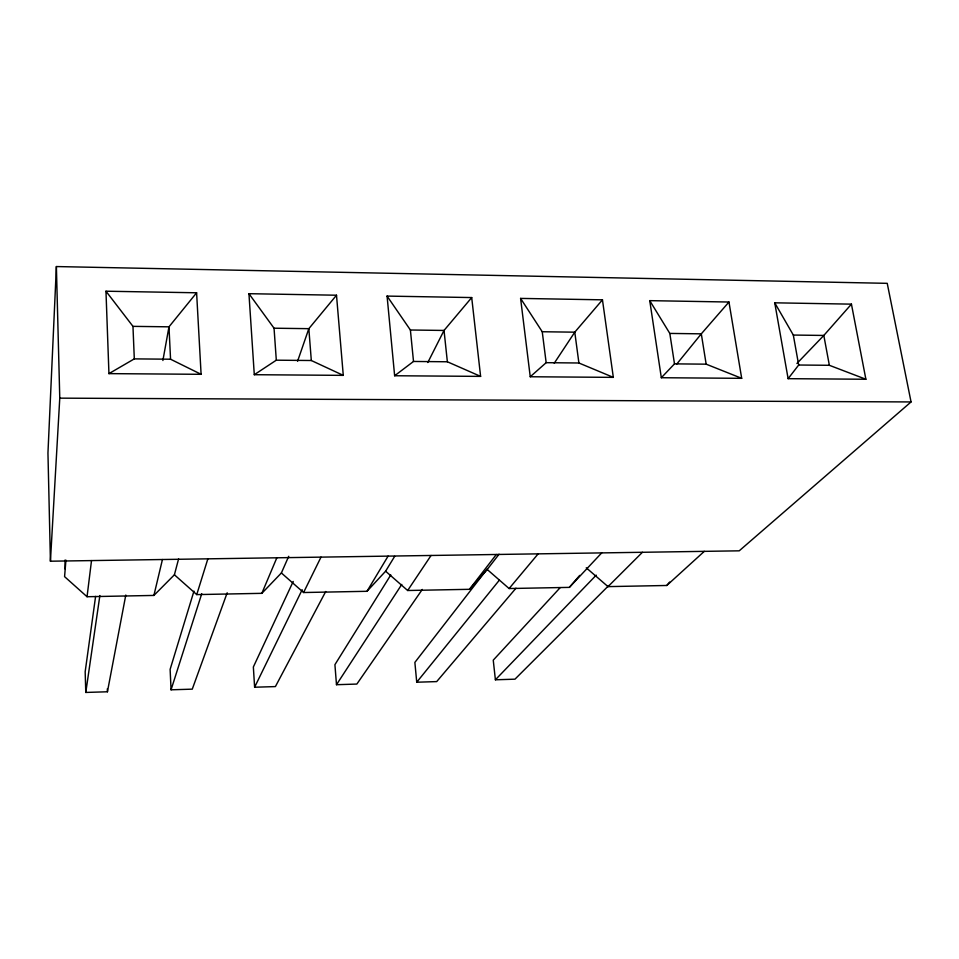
<?xml version="1.0" encoding="UTF-8"?>
<svg xmlns="http://www.w3.org/2000/svg" width="959" height="959" viewBox="0 0 959 959"><rect width="100%" height="100%" fill="white"/><g stroke="black" fill="none" stroke-linecap="round" stroke-linejoin="round"><path stroke-width="1.44" d="M56.389 266.554L47.95 452.996L50.431 561.207L739.221 550.826L911.05 401.941L887.231 283.337L56.389 266.554L59.77 398.153L50.431 561.207M65.931 560.152L64.577 576.647L87.041 596.726L153.896 595.431L174.406 574.789L178.602 558.881M87.041 596.726L91.513 560.583M95.6 596.402L85.171 671.768L85.783 692.446L107.432 691.775L125.797 595.036M85.783 692.446L99.88 595.515M162.886 360.512L168.976 326.827L196.607 292.783L105.97 291.212L108.942 373.626L201.102 374.31L196.607 292.783M153.896 595.431L162.443 559.517M193.958 591.116L170.127 669.358L171.062 689.809L192.268 689.149L227.187 592.782M288.719 556.292L281.383 572.967L261.843 593.333L196.739 594.604L207.863 558.833M171.062 689.809L201.75 593.693M297.578 361.243L308.834 328.673L336.501 295.216L248.944 293.694L254.291 374.705L343.274 375.365L336.501 295.216M261.843 593.333L276.839 557.79M293.214 581.442L253.356 666.984L254.614 687.231L275.401 686.584L325.724 591.511M254.614 687.231L302.169 589.725M281.383 572.967L303.571 592.53L321.001 557.131M427.81 362.514L444.029 330.447L471.708 297.566L387.076 296.091L394.64 375.748L480.603 376.384L471.708 297.566M303.571 592.53L366.997 591.295L388.083 556.124M366.997 591.295L385.614 571.204L394.676 556.352M390.793 574.932L334.919 664.671L336.489 684.702L356.856 684.067L422.296 589.437M336.489 684.702L401.785 584.415M554.23 363.245L574.777 332.174L602.456 299.831L520.593 298.405L530.243 376.755L613.328 377.367L602.456 299.831M385.614 571.204L407.659 590.504L431.059 555.477M407.659 590.504L469.478 589.306L496.342 554.482M487.16 569.107L414.875 662.393L416.733 682.221L436.693 681.597L515.966 588.215M469.478 589.306L487.208 569.478L499.028 554.242M788.118 378.673L798.679 365.019L793.321 335.051L774.74 302.816L851.436 304.147L865.881 379.249L788.118 378.673L774.74 302.816M416.733 682.221L499.399 580.111M676.802 364L701.305 333.84L728.96 302.025L741.691 378.326L661.326 377.726L649.746 300.647L728.96 302.025M586.249 567.8L608.018 586.62L666.781 585.481L669.622 582.077M487.208 569.478L509.109 588.538L538.155 553.858M509.109 588.538L569.37 587.376L579.692 575.412M851.436 304.147L823.817 335.446L796.905 363.485M560.164 587.663L493.25 660.164L495.395 679.787L514.971 679.176L608.737 585.565M569.37 587.376L601.701 552.899M661.326 377.726L674.489 363.869L706.16 364.168L741.691 378.326M495.395 679.787L596.222 575.148M608.018 586.62L642.422 552.288M666.781 585.481L704.302 551.353M530.243 376.755L546.162 362.682L578.9 362.993L613.328 377.367M394.64 375.748L413.509 361.459L447.362 361.771L480.603 376.384M254.291 374.705L276.312 360.188L311.315 360.512L343.274 375.365M108.942 373.626L134.308 358.882L170.558 359.217L201.102 374.31M59.77 398.153L911.05 401.941M798.679 365.019L829.355 365.295L865.881 379.249M105.97 291.212L132.965 326.36L168.976 326.827L170.558 359.217M248.944 293.694L274.046 328.206L308.834 328.673L311.315 360.512M387.076 296.091L410.392 330.004L444.029 330.447L447.362 361.771M520.593 298.405L542.243 331.742L574.777 332.174L578.9 362.993M649.746 300.647L669.814 333.42L701.305 333.84L706.16 364.168M793.321 335.051L823.817 335.446L829.355 365.295M174.406 574.789L196.739 594.604M669.814 333.42L674.489 363.869M542.243 331.742L546.162 362.682M410.392 330.004L413.509 361.459M274.046 328.206L276.312 360.188M132.965 326.36L134.308 358.882M107.336 688.826L107.432 691.775M64.972 560.104L65.2 569.083"/></g></svg>
